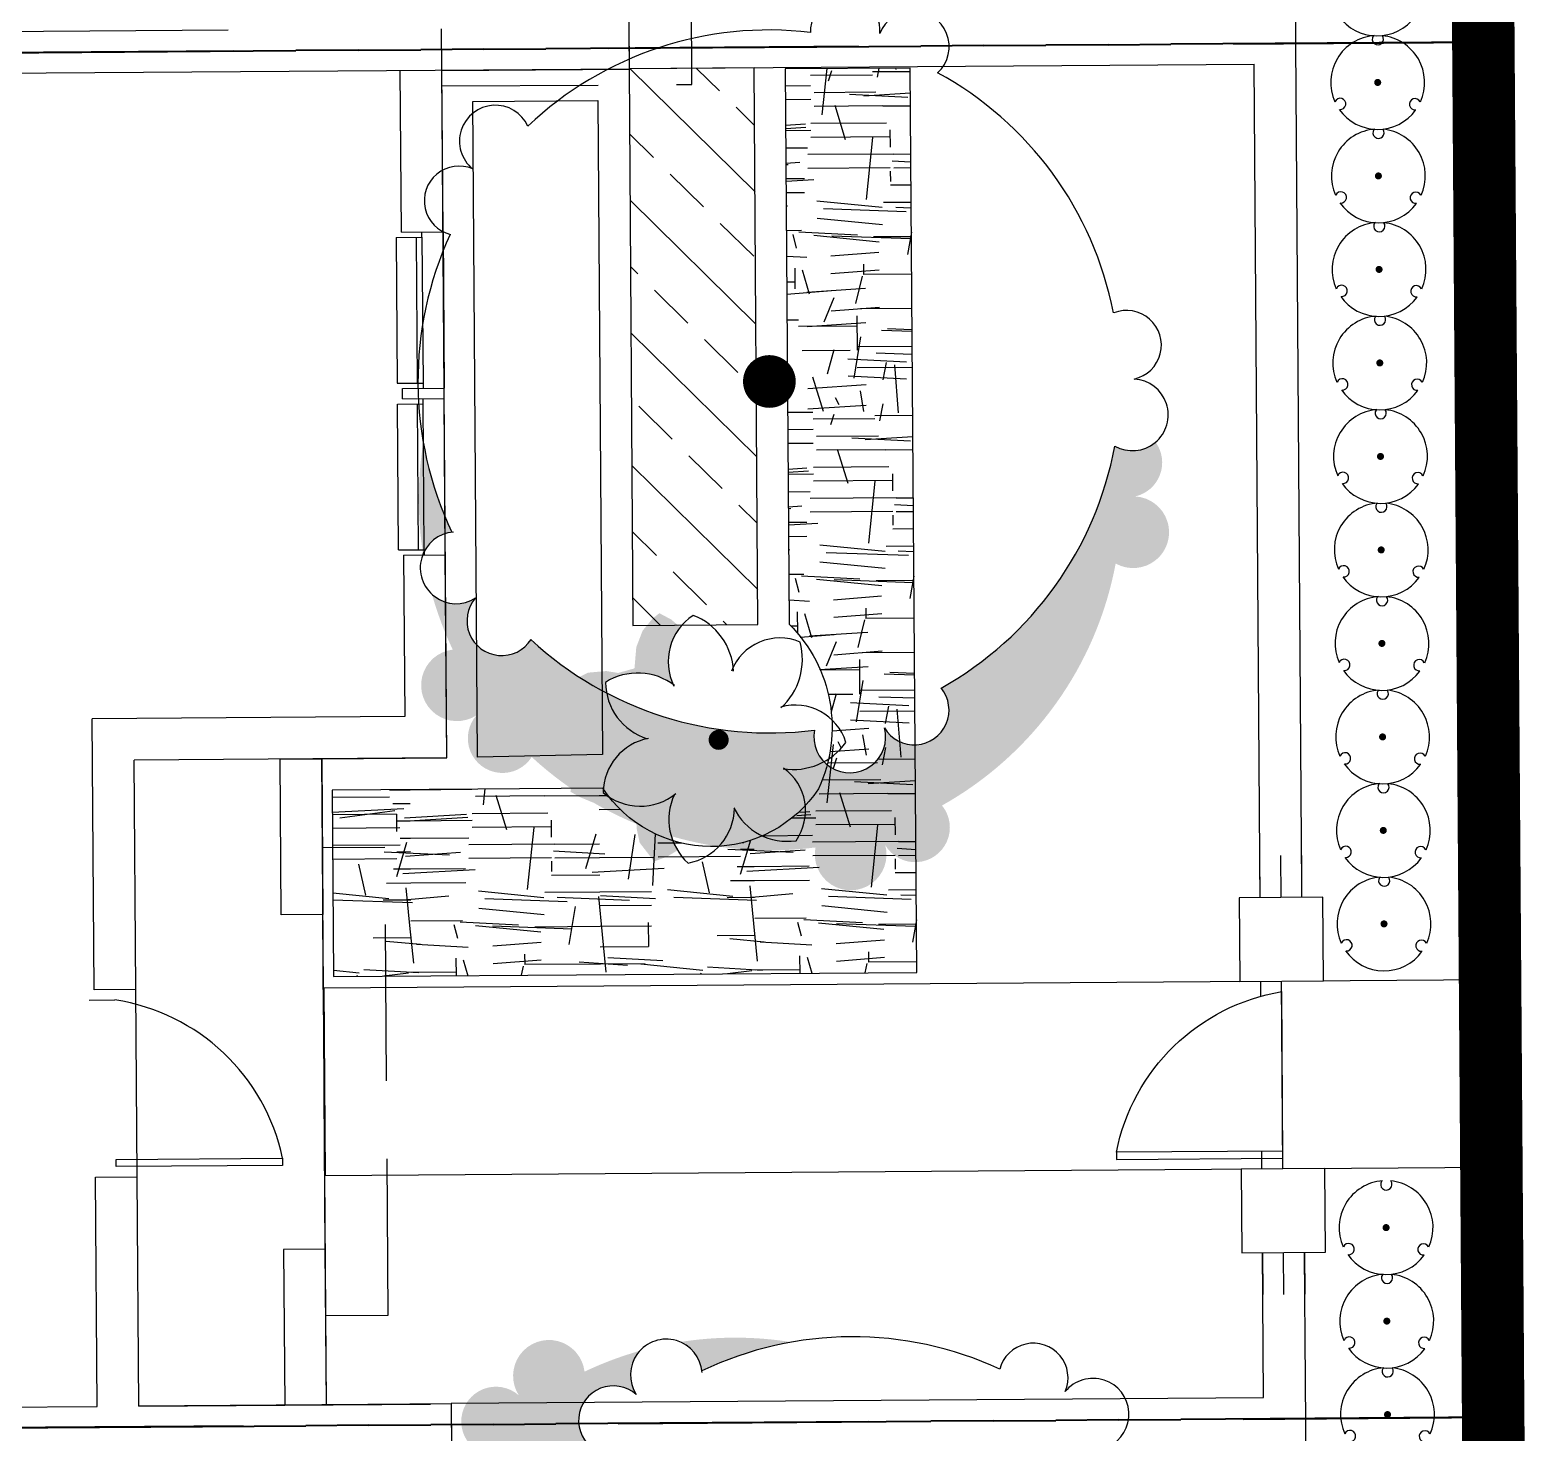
# Model space of a CAD drawing. Header units: feet. Extents: x 919634 to 928945, y 707022 to 708026.
# Drawn here: x 921061.84 to 921085.94, y 707120.88 to 707143.32 of the extents above; entities that cross this region are included whole.
import ezdxf

# ---------------------------------------------------------------- set-up
doc = ezdxf.new("R2010")
doc.units = ezdxf.units.FT
doc.header["$LTSCALE"] = 20
doc.header["$MEASUREMENT"] = 0
for name, pattern in [('PHANTOM2', [1.25, 0.625, -0.125, 0.125, -0.125, 0.125, -0.125]), ('Site Plan$0$HIDDEN2', [0.1875, 0.125, -0.0625]), ('Site Plan$0$PHANTOM2', [1.25, 0.625, -0.125, 0.125, -0.125, 0.125, -0.125])]:
    doc.linetypes.add(name, pattern=pattern)
doc.layers.add('-u-site-propline', color=7, linetype='PHANTOM2', true_color=0xd10000)
for name, color, linetype in [('-u-site-xref', 7, 'Continuous'), ('LK-SHRB-035M', 4, 'Continuous'), ('LK-SHRB-TRNK', 3, 'Continuous'), ('LP-SHRB', 7, 'Continuous'), ('Site Plan$0$-u-site-bldg-slab', 6, 'Continuous'), ('Site Plan$0$-u-site-bldg_interior', 252, 'Continuous'), ('Site Plan$0$-u-site-fence', 4, 'Site Plan$0$FENCELINE1'), ('Site Plan$0$-u-site-wall', 4, 'Continuous'), ('Site Plan$0$A-DOOR', 253, 'Continuous'), ('Site Plan$0$SP-BLDG-ROOF ABOVE', 4, 'Site Plan$0$HIDDEN2'), ('x-RL TH6-LP Block$0$L-002', 253, 'Continuous'), ('x-RL TH6-LP Block$0$LK-SHRB-035M', 253, 'Continuous'), ('x-RL TH6-LP Block$0$LK-SHRB-TRNK', 253, 'Continuous'), ('x-RL TH6-LP Block$0$LK-TREE-050M', 253, 'Continuous'), ('x-RL TH6-LP Block$0$LK-TREE-TRNK', 253, 'Continuous'), ('x-RL TH6-LP Block$0$LP-PATT-GRND', 253, 'Continuous'), ('x-RL TH6-LP Block$0$LP-PATT-SHAR', 253, 'Continuous'), ('x-RL TH6-LP Block$0$LP-SHAR-BRDR-CONT', 253, 'Continuous'), ('x-RL TH6-LP Block$0$LP-SHRB', 253, 'Continuous'), ('x-RL TH6-LP Block$0$LP-TREE', 253, 'Continuous')]:
    doc.layers.add(name, color=color, linetype=linetype)
for name, color, linetype, lineweight in [('Site Plan$0$SP-LOT LINES', 252, 'Site Plan$0$PHANTOM2', 40), ('Site Plan$0$SP-SIDEWALK', 2, 'Continuous', 25), ('SP-BUILDING-FOOTPRINT', 1, 'Continuous', 25)]:
    doc.layers.add(name, color=color, linetype=linetype, lineweight=lineweight)
for name, color, linetype, plot in [('x-RL TH6-LP Block$0$-u-site-no_plot', 253, 'Continuous', False), ('x-RL TH6-LP Block$0$LK-SHRB-SHAD', 253, 'Continuous', False), ('x-RL TH6-LP Block$0$LK-TREE-SHAD', 253, 'Continuous', False)]:
    doc.layers.add(name, color=color, linetype=linetype, plot=plot)
doc.layers.get('-u-site-xref').off()
doc.linetypes.add('Site Plan$0$FENCELINE1', pattern='A,0.25,-0.1,[133,ltypeshp.shx,S=0.1,R=0,X=-0.1,Y=0],-0.1,1', length=1.45)

# ---------------------------------------------------------------- blocks, each defined once
blk = doc.blocks.new('Site Plan$0$_Details_Kneewall&GATE')
at = {"layer": 'Site Plan$0$-u-site-fence'}
for p, q in [((-2.010000000009313, -0.6699999999254942), (-1.339999999967404, -0.6699999999254942)), ((0, -0.6699999999254942), (3, -0.6699999999254942)), ((0.1666666667442769, -0.6699999989941716), (2.833333333139308, -0.6700000007404014)), ((4.339999999967404, -0.6699999999254942), (5.010000000009313, -0.6699999999254942))]:
    blk.add_line(p, q, dxfattribs=at)
blk.add_lwpolyline([(0.2812500001164153, -3.334039417095482), (0.1666666667442769, -3.334039417095482), (0.1666666667442769, -0.6699999989941716), (0.2812500001164153, -0.6699999989941716)], close=True, dxfattribs=at)
blk.add_arc((-0.367615639581345, -0.1580065070884302), 3.241637188778279, 281.5466680696944, 350.9124866154715, dxfattribs=at)
at = {"layer": 'Site Plan$0$-u-site-wall'}
for p, q in [((-1.339999999967404, -0.3349999998463318), (-2.010000000009313, -0.3349999998463318)), ((4.339999999967404, -0.3349999998463318), (5.010000000009313, -0.3349999998463318)), ((-1.339999999967404, -1.004999999888241), (-2.010000000009313, -1.004999999888241)), ((4.339999999967404, -1.004999999888241), (5.010000000009313, -1.004999999888241))]:
    blk.add_line(p, q, dxfattribs=at)
for points in [[(-1.339999999967404, 0), (0, 0), (0, -1.3399999999674042), (-1.339999999967404, -1.3399999999674042)], [(3, 0), (4.339999999967404, 0), (4.339999999967404, -1.3399999999674042), (3, -1.3399999999674042)]]:
    blk.add_wipeout(points).dxf.layer = 'Site Plan$0$-u-site-wall'
for points in [[(-1.339999999967404, 0), (0, 0), (0, -1.339999999967404), (-1.339999999967404, -1.339999999967404)], [(3, 0), (4.339999999967404, 0), (4.339999999967404, -1.339999999967404), (3, -1.339999999967404)]]:
    blk.add_lwpolyline(points, close=True, dxfattribs=at)
blk = doc.blocks.new('Site Plan$0$_Details_TH6_wall')
at = {"layer": 'Site Plan$0$-u-site-wall'}
for p, q in [((124.9191552984994, 11.82238722709008, -3.510211420169976e-07), (106.259439319605, 11.70071027020458, -3.510212444900123e-07)), ((103.2595030996017, 11.68114817689639, -3.510212444900908e-07), (84.92655939504039, 11.56160205695778, -3.51021244795431e-07)), ((103.5024548583897, 11.01271818147507, -3.510212444955283e-07), (88.59137448179536, 10.91548547102138, -3.510212447398579e-07)), ((88.65604115556926, 0.913183030905202, -5.88538512873397e-08), (88.59137448167894, 10.9154854711378, -3.095105950511585e-07)), ((109.9210879798047, 11.05457303812727, -3.510212231878786e-07), (105.9825641665375, 11.02889056853019, -3.510212444955938e-07)), ((110.0051512304926, -1.947890298441052, -6.243095408051745e-08), (109.9210879799211, 11.05457303824369, -4.231266290304375e-07))]:
    blk.add_line(p, q, dxfattribs=at)
at = {"layer": 'Site Plan$0$-u-site-wall', "xscale": -1, "rotation": 0.3736111111012083}
blk.add_blockref('Site Plan$0$_Details_Kneewall&GATE', (106.2572548879543, 12.03570284706075, -3.510212200576494e-07), dxfattribs=at)
blk = doc.blocks.new('*U239')
at = {"layer": 'Site Plan$0$A-DOOR'}
blk.add_lwpolyline([(-28.625, -31.96847301748949), (-30, -31.96847301748949), (-30, 0), (-28.625, 0)], close=True, dxfattribs=at)
blk.add_arc((-36.41138767640513, 6.143921902290211), 38.89964626533935, 281.5466680525947, 350.9124866484809, dxfattribs=at)
blk = doc.blocks.new('Site Plan')
at = {"layer": 'Site Plan$0$-u-site-bldg-slab'}
blk.add_line((921063.5492224328, 707124.9792135895, 2.697552950495791e-08), (921063.5277841543, 707127.9791369885, 2.697552950495791e-08), dxfattribs=at)
at = {"layer": 'Site Plan$0$-u-site-bldg_interior'}
for p, q in [((921071.4229477674, 707142.702535017, 2.697553496135347e-08), (921071.4038910604, 707145.3691978959, 2.697553752533984e-08)), ((921065.0014575332, 707143.3233289695, 2.697553752533984e-08), (921031.6220817787, 707143.084790761, 2.697553342125345e-08)), ((921068.4413078644, 707140.0978922542, 2.697553231596332e-08), (921068.4180835211, 707143.3477451195, 2.697553642004971e-08)), ((921071.4229477674, 707142.702535017, 2.697553496135347e-08), (921024.4239245021, 707142.3666670579, 2.697553752533984e-08)), ((921067.7746582201, 707140.0931281924, 2.697553231596332e-08), (921067.7561979388, 707142.6763314133, 2.697553642004971e-08)), ((921067.6919225223, 707140.009201479, 2.697553231596332e-08), (921068.1050141074, 707140.0121535452, 2.697553231596332e-08)), ((921067.6919225223, 707140.009201479, 2.697553231596332e-08), (921067.7085967389, 707137.6759277242, 2.697553231596332e-08)), ((921067.7746582201, 707140.0931281924, 2.697553231596332e-08), (921068.4413078644, 707140.0978922542, 2.697553231596332e-08)), ((921068.0124378207, 707140.0114919696, 2.697553231596332e-08), (921068.0291120373, 707137.6782182148, 2.697553231596332e-08)), ((921068.1050141074, 707140.0121535452, 2.697553231596332e-08), (921068.1044185996, 707140.0954847508, 2.697553231596332e-08)), ((921068.1050141074, 707140.0121535452, 2.697553231596332e-08), (921068.121688324, 707137.6788797905, 2.697553231596332e-08)), ((921068.4413078644, 707140.0978922542, 2.697553231596332e-08), (921068.4591730965, 707137.5979560884, 2.697553231596332e-08)), ((921067.7085967389, 707137.6759277242, 2.697553231596332e-08), (921068.121688324, 707137.6788797905, 2.697553231596332e-08)), ((921067.7925234522, 707137.5931920265, 2.697553231596332e-08), (921068.4591730965, 707137.5979560884, 2.697553231596332e-08)), ((921067.7937144677, 707137.4265296154, 2.697553231596332e-08), (921067.7925234522, 707137.5931920265, 2.697553231596332e-08)), ((921068.121688324, 707137.6788797905, 2.697553231596332e-08), (921068.1222838317, 707137.5955485849, 2.697553231596332e-08)), ((921068.4603641119, 707137.4312936773, 2.697553231596332e-08), (921068.4591730965, 707137.5979560884, 2.697553231596332e-08)), ((921067.7109787698, 707137.3426029021, 2.697553231596332e-08), (921068.124070355, 707137.3455549683, 2.697553231596332e-08)), ((921067.7276529865, 707135.0093291473, 2.697553231596332e-08), (921067.7109787698, 707137.3426029021, 2.697553231596332e-08)), ((921067.7937144677, 707137.4265296154, 2.697553231596332e-08), (921068.4603641119, 707137.4312936773, 2.697553231596332e-08)), ((921068.0481682848, 707135.0116196378, 2.697553231596332e-08), (921068.0314940682, 707137.3448933926, 2.697553231596332e-08)), ((921068.124070355, 707137.3455549683, 2.697553231596332e-08), (921068.1234748472, 707137.4288861739, 2.697553231596332e-08)), ((921068.1407445716, 707135.0122812134, 2.697553231596332e-08), (921068.124070355, 707137.3455549683, 2.697553231596332e-08)), ((921068.478229344, 707134.9313575114, 2.697553231596332e-08), (921068.4603641119, 707137.4312936773, 2.697553231596332e-08)), ((921067.7276529865, 707135.0093291473, 2.697553231596332e-08), (921068.1407445716, 707135.0122812134, 2.697553231596332e-08)), ((921067.8115796997, 707134.9265934495, 2.697553231596332e-08), (921068.478229344, 707134.9313575114, 2.697553231596332e-08)), ((921067.8115796997, 707134.9265934495, 2.697553231596332e-08), (921067.830040898, 707132.3432619277, 2.697553642004971e-08)), ((921068.1407445716, 707135.0122812134, 2.697553231596332e-08), (921068.1413400793, 707134.928950008, 2.697553231596332e-08)), ((921068.5014546041, 707131.6813763453, 2.697553642004971e-08), (921068.478229344, 707134.9313575114, 2.697553231596332e-08)), ((921067.830040898, 707132.3432619277, 2.697553642004971e-08), (921062.8301685663, 707132.3075314637, 2.69755336090443e-08)), ((921062.8611345101, 707127.9743729266, 2.697552950495791e-08), (921062.8301685663, 707132.3075314637, 2.69755336090443e-08)), ((921068.5014546041, 707131.6813763453, 2.697553642004971e-08), (921063.5015822724, 707131.6456458813, 2.69755336090443e-08)), ((921063.5277841543, 707127.9791369885, 2.697552950495791e-08), (921063.5015822724, 707131.6456458813, 2.69755336090443e-08)), ((921063.5277841543, 707127.9791369885, 2.697552950495791e-08), (921062.8611345101, 707127.9743729266, 2.697552950495791e-08)), ((921062.77899432, 707127.8071150079, 2.697552950495791e-08), (921063.1920859052, 707127.810067074, 2.697552950495791e-08)), ((921062.8825727886, 707124.9744495276, 2.697552950495791e-08), (921063.5492224328, 707124.9792135895, 2.697552950495791e-08)), ((921062.9087755874, 707121.3078123337, 2.69755336090443e-08), (921062.8825727886, 707124.9744495276, 2.697552950495791e-08)), ((921063.5754252316, 707121.3125763956, 2.69755336090443e-08), (921063.5492224328, 707124.9792135895, 2.697552950495791e-08)), ((921003.9936132783, 707120.8867883643, 2.697553342125346e-08), (921062.9087755874, 707121.3078123337, 2.69755336090443e-08)), ((921063.5754252316, 707121.3125763956, 2.69755336090443e-08), (921068.2419266405, 707121.345860058, 2.697553752533984e-08)), ((921067.2343776361, 707121.3387242767, 2.697553752533984e-08), (921063.5754252316, 707121.3125763956, 2.69755336090443e-08))]:
    blk.add_line(p, q, dxfattribs=at)
at = {"layer": 'Site Plan$0$-u-site-bldg_interior', "elevation": 2.697553752533984e-08}
for points in [[(921065.8525917317, 707129.1739933011), (921065.8348094659, 707131.6623197651), (921066.5014591101, 707131.667083827), (921066.519241376, 707129.178757363)], [(921065.8908701594, 707123.8175767431), (921065.9086524252, 707121.3292502793), (921066.5753020693, 707121.3340143412), (921066.5575198036, 707123.822340805)]]:
    blk.add_lwpolyline(points, close=True, dxfattribs=at)
blk.add_lwpolyline([(921068.5800155239, 707120.6815925285), (921068.5752510042, 707121.3483062395), (921067.9086479214, 707121.3435425104)], dxfattribs=at)
at = {"layer": 'Site Plan$0$SP-BLDG-ROOF ABOVE'}
blk.add_line((921066.5575198036, 707123.822340805, 2.697553752533984e-08), (921066.519241376, 707129.178757363, 2.697553752533984e-08), dxfattribs=at)
at = {"layer": 'Site Plan$0$SP-BLDG-ROOF ABOVE', "elevation": 2.697553752533984e-08}
for points in [[(921068.4246336493, 707142.4311658017), (921072.4245555862, 707142.4558723879), (921072.3471118704, 707153.2928066655), (921068.347214005, 707153.2642222942)], [(921066.5651125271, 707122.7598679344), (921067.5650869935, 707122.7670140272), (921067.5116231189, 707130.2483763264), (921066.5116486525, 707130.2412302336)]]:
    blk.add_lwpolyline(points, dxfattribs=at)
at = {"layer": 'Site Plan$0$SP-LOT LINES', "ltscale": 0.4, "elevation": 2.697553752533984e-08}
for points in [[(921084.9294455975, 707165.1330237183), (921085.0866596398, 707143.1335854585), (920991.0890598026, 707142.4618527323), (920990.9318457603, 707164.4612909921)], [(921085.0866596398, 707143.1335854585), (921085.2438736821, 707121.1341471988), (920991.246273845, 707120.4624144726), (920991.0890598026, 707142.4618527323)], [(921085.2438736821, 707121.1341471988), (921085.4034697553, 707098.8013841169), (920991.4058699182, 707098.1296513907), (920991.246273845, 707120.4624144726)]]:
    blk.add_lwpolyline(points, close=True, dxfattribs=at)
at = {"layer": 'Site Plan$0$SP-SIDEWALK', "elevation": 2.697553752533984e-08}
blk.add_lwpolyline([(921085.2152893087, 707125.1340453496), (921085.1938510302, 707128.1339687485), (921066.5352816308, 707128.0006293912), (921066.5567199094, 707125.0007059921)], close=True, dxfattribs=at)
at = {"layer": 'Site Plan$0$-u-site-bldg_interior', "xscale": 0.08333333333333334, "yscale": 0.08333333333333334, "zscale": 0.08333333333333334, "rotation": 90.40944444413013}
blk.add_blockref('*U239', (921063.1932769207, 707127.6434046628, 2.697552950495791e-08), dxfattribs=at)
at = {"layer": 'Site Plan$0$-u-site-wall', "rotation": 270.0358732438042}
blk.add_blockref('Site Plan$0$_Details_TH6_wall', (921070.4481778819, 707231.3646839677, 3.882744892544605e-07), dxfattribs=at)
blk = doc.blocks.new('x-RL TH6-LP Block$0$TREE-SIMP-021')
at = {"layer": 'x-RL TH6-LP Block$0$LK-TREE-SHAD'}
h = blk.add_hatch(color=256, dxfattribs=at)
edge = h.paths.add_edge_path()
edge.add_arc((0.1670000000000016, 0), 0.5000000000000239, 260.3865617105897, 278.5936085237907)
edge.add_arc((0.2619320473717437, -0.4475469871519522), 0.05101736742950515, 186.3524412592835, 246.651281477449, ccw=False)
edge.add_arc((0, -2.131628207280301e-14), 0.4999999999999955, 279.61343828940744, 294.98973247718067, ccw=False)
edge = h.paths.add_edge_path()
edge.add_arc((0.1670000000000016, -2.842170943040401e-14), 0.4999999999999858, 285.35812662729506, 294.9897324771812, ccw=False)
edge.add_arc((0.2619320473717153, -0.4475469871519593), 0.05101736742950547, 317.3004536736503, 392.4177406316337)
edge.add_arc((0.3377983859684264, -0.3832874793667926), 0.04937740005396908, 228.3744434168904, 416.8573514313249)
edge.add_arc((0, -4.263256414560601e-14), 0.499999999999984, 316.8519098886588, 366.9897324771847)
edge.add_arc((0.5065839324883825, 0.1108125556681472), 0.0510173674294981, 258.3524412592744, 464.4177406316392)
edge.add_arc((0.4689134968027702, 0.2028230113137752), 0.04937740005396369, 300.3744434168894, 488.8573514313118)
edge.add_arc((0, -2.131628207280301e-14), 0.5000000000000026, 28.85190988865855, 78.98973247718327)
edge.add_arc((0.05115404106064148, 0.5160329129350814), 0.05101736742951309, 330.3524412592923, 399.9472398419138)
edge.add_arc((0.1190060928392711, 0.5086389940592824), 0.04937740005397353, 12.374443416904683, 125.5951215006767, ccw=False)
edge.add_arc((0.2181540410606431, 0.5160329129350814), 0.05101736742948313, -29.647558740707723, 176.4177406316317, ccw=False)
edge.add_arc((0.1670000000000016, -2.842170943040401e-14), 0.5000000000000039, 28.851909888658213, 78.98973247718328, ccw=False)
edge.add_arc((0.6359134968028002, 0.2028230113137681), 0.04937740005397455, -59.62555658313693, 128.85735143134, ccw=False)
edge.add_arc((0.6735839324883557, 0.1108125556681472), 0.05101736742948965, -101.64755874069431, 104.4177406316083, ccw=False)
edge.add_arc((0.1669999999999732, -1.4210854715202e-14), 0.5000000000000059, -43.14809011132962, 6.989732477181519, ccw=False)
edge.add_arc((0.5047983859678311, -0.3832874793662739), 0.04937740005395616, -131.62555658219208, 56.857351430414894, ccw=False)
edge.add_arc((0.4289320473717453, -0.4475469871519522), 0.05101736742948169, -173.64755874072046, 32.41774063164411, ccw=False)
at = {"layer": 'x-RL TH6-LP Block$0$LK-TREE-050M'}
for centre, radius, start, end in [((-0.04799390716075891, 0.5086389940592824), 0.04937740005396271, 12.3744434168969, 201.2618362351385), ((0.0511540410606699, 0.5160329129350814), 0.05101736742949643, 330.3524412592786, 176.4177406316339), ((-0.003777478401218559, 0.003136797043296724), 0.4952442819776592, 100.5015960879655, 151.0925035290089), ((-2.842170943040401e-14, -2.131628207280301e-14), 0.5, 28.85190988865747, 78.98973247718159), ((-0.4749689964509969, 0.2081133238393136), 0.05101736742949643, 42.43331910011396, 248.4177406316341), ((0.4689134968027702, 0.2028230113137681), 0.04937740005396271, 300.3744434168967, 129.2618362351378), ((-0.4985753626810379, 0.1115331750183941), 0.04937740005396271, 84.37444341689746, 273.2618362351384), ((0.5065839324883825, 0.1108125556681472), 0.05101736742949643, 258.3524412592795, 104.4177406316339), ((-2.842170943040401e-14, -2.131628207280301e-14), 0.5, 172.8519098886574, 222.9897324771822), ((-2.842170943040401e-14, -2.131628207280301e-14), 0.5, 316.8519098886569, 6.989732477181856), ((-0.3447010244698276, -0.3874118052906965), 0.05101736742949643, 114.3524412592789, 320.4177406316336), ((0.3377983859684264, -0.3832874793667926), 0.04937740005396271, 228.3744434168969, 57.2618362351381), ((-0.2601426129294566, -0.4397077010247585), 0.04937740005396271, 156.3744434168966, 345.2618362351382), ((0.2619320473717153, -0.4475469871519522), 0.05101736742949643, 183.8540007653813, 32.41774063163366), ((-2.842170943040401e-14, -2.131628207280301e-14), 0.5, 244.8519098886572, 294.9897324771821)]:
    blk.add_arc(centre, radius, start, end, dxfattribs=at)
at = {"layer": 'x-RL TH6-LP Block$0$LK-TREE-TRNK', "const_width": 0.03749999999999999}
blk.add_lwpolyline([(-0.01875000000001137, -2.131628207280301e-14, 1), (0.01874999999998295, -2.131628207280301e-14, 1)], format="xyb", close=True, dxfattribs=at)
blk = doc.blocks.new('x-RL TH6-LP Block$0$SHRUB-TROP-021')
at = {"layer": 'x-RL TH6-LP Block$0$LK-SHRB-SHAD'}
blk.add_hatch(color=256, dxfattribs=at).paths.add_polyline_path([(0.568080017137774, 0.1818299375466452), (0.5596927183969882, 0.1656641390808673, -0.1203023935735584), (0.4856796334937883, 0.05698154781162046), (0.4766259237833594, 0.04596625639015173), (0.467827877435866, 0.04219792811673528, -0.1091575829684323), (0.3592248739590218, -0.007923839795370924), (0.3635266302154747, -0.01025767729408145, -0.1085515223560692), (0.4721556919065364, -0.07772207686348054), (0.4988715159443444, -0.09977842480054377), (0.5128071904130422, -0.126813788851134, -0.1444357134962039), (0.5622513821250834, -0.2880346310948987), (0.5631365522131091, -0.2924578264477908), (0.5112301782560138, -0.3196305616888893), (0.4826886342946466, -0.3251769767114361, -0.0371990621604858), (0.4387025882050608, -0.3337246876251818), (0.4222478173639246, -0.33692230679776), (0.4102814361335874, -0.3357263863740485, -0.07801218073965324), (0.3175712146656764, -0.3233554310541038), (0.2937177370745161, -0.3196305616888928), (0.2672970187894066, -0.3033814177601144, -0.03648546012063719), (0.2296204292525346, -0.2807491841967042), (0.2371209199024662, -0.309483808186048, -0.01813485941485219), (0.2422018293237755, -0.3289489376768735), (0.244283087827867, -0.3369223067977565), (0.2445244294596307, -0.3405402581237595, -0.05497482691837539), (0.2485725891923636, -0.4012262026311468), (0.2492265527525319, -0.4110297674464007), (0.2470420331951573, -0.4206982616794761, -0.05433296969686811), (0.2337935052342175, -0.4793350982119158), (0.2319244255161976, -0.4876074830545711), (0.2279167428087163, -0.4949112247697798, -0.05559141876900451), (0.198332469158899, -0.5488266440634817), (0.1899049814084321, -0.5641851937117615), (0.2319244255161976, -0.6012389240360783), (0.2912460046121765, -0.6333521592942795), (0.325850251332966, -0.6061794240531775), (0.3752849005796008, -0.5468934535538743), (0.4074174225899299, -0.4653752428795883), (0.4173043524392597, -0.3591545420217592), (0.4988715159443444, -0.33692230679776), (0.5581930872884442, -0.3468033018809784), (0.6496471883947379, -0.339392551855326), (0.7312143518998369, -0.2998685715224561), (0.7237991545128466, -0.2430528510317096), (0.6793079701908624, -0.1393024051334173), (0.6076277365350933, -0.06272468952523624), (0.523588840567669, -0.01826021412625423), (0.6026842716104284, 0.008912521114847749), (0.6694210403415326, 0.06325799654803532), (0.721327422050507, 0.137365457196676), (0.7411012817491667, 0.2534671531377164), (0.6941383649648571, 0.2806398883788184), (0.6298733286960783, 0.3078126236199203), (0.5408909678040033, 0.3152233686945856), (0.4914563185573542, 0.3448663539442371), (0.4148326199769201, 0.3498068539613399), (0.4123608875145948, 0.4387358097102911), (0.3975304927406, 0.5103730253013694), (0.3258502513329518, 0.6042424761164398), (0.2591134826018617, 0.579539990883891), (0.2096788333552126, 0.5498970056342394), (0.2319244255161976, 0.5103730253013694), (0.2368160630713732, 0.489188652261916, -0.1112792524408142), (0.2489925057224269, 0.3611655522606902), (0.2492265527525319, 0.3522771039698931), (0.2458988803647202, 0.3419977448649369, -0.06000367337149548), (0.2243549568672307, 0.2754474056633001), (0.2234867160662048, 0.2727653630992251, -0.07371621373220248), (0.2969442537736597, 0.3117567843278231), (0.298661201999181, 0.3127531236370196), (0.3008269738827778, 0.3131022319301486, -0.2026347005735975), (0.5210138648541971, 0.2968831409343018), (0.5334757704169988, 0.2929911334705899), (0.5754952145247785, 0.2633481482209348), (0.5752521253357088, 0.2606757721946451, -0.002353299849519682), (0.5772789409496966, 0.2589387097347426, -0.05588050334469672), (0.569519919129803, 0.1976593521678325)])
at = {"layer": 'x-RL TH6-LP Block$0$LK-SHRB-035M'}
for centre, radius, start, end in [((0.2050029450502109, 0.3360133686508497), 0.2813606815162891, 99.81236474148636, 178.8039190745492), ((-0.04115086955115999, 0.3981602491172147), 0.2924923688075597, 334.3201672926311, 47.34071649546451), ((-0.1695433585495323, 0.3541073003526698), 0.2609290315766107, 144.5008027595009, 233.9817316949567), ((-0.3404575688343812, 0.2125282054285194), 0.2960238089511707, 25.25543527769498, 98.06171615817009), ((0.3917317984839173, 0.04449209637533258), 0.2835755491196986, 49.13242841121446, 128.6055972661265), ((0.300101942051441, 0.2629031987627179), 0.2772053496805089, 280.4099225770028, 359.1805488834527), ((-0.372045348889344, -0.1722885144896793), 0.3231601176720892, 80.77017386270857, 144.1242211206259), ((-0.3819481711535531, 0.09298500412337418), 0.2631323076318442, 196.763254795117, 285.6734831794185), ((0.2642978576375157, -0.2912204918370485), 0.2979705563696382, 0.134352978046978, 72.07680648065515), ((-0.09337966430986455, -0.4001811930455723), 0.3267013662609426, 131.7923032997169, 194.9508527616941), ((-0.02858895321833188, -0.3892367454438812), 0.2774207412489536, 303.201535627163, 25.53239975520598), ((0.4033293609324602, -0.0342472910201792), 0.3015592417502548, 232.0190087908792, 301.8066719822189), ((-0.3066464151774113, -0.2466404376100435), 0.2589249086668167, 246.7100301005974, 338.3841968309644), ((0.2361128504607422, -0.3297749434067505), 0.3126474042495261, 182.1854245426471, 248.8532188837066)]:
    blk.add_arc(centre, radius, start, end, dxfattribs=at)
at = {"layer": 'x-RL TH6-LP Block$0$LK-SHRB-TRNK', "const_width": 0.05}
blk.add_lwpolyline([(-0.02268510699350657, 0.01050647042030661, 1), (0.02268510699352078, -0.01050647042029951, 1)], format="xyb", close=True, dxfattribs=at)
blk = doc.blocks.new('x-RL TH6-LP Block', base_point=(1241.69948305884, -21.8293156442694))
at = {"layer": 'x-RL TH6-LP Block$0$LP-PATT-GRND'}
h = blk.add_hatch(dxfattribs=at)
h.set_pattern_fill('LFX-WAVE', color=256, scale=5.5, angle=180, pattern_type=2)
h.set_pattern_definition([(90, (922355.4991332168, 708433.9361861796), (-5.499999999999998, 5.500000000000002), [1.045, -4.455]), (90, (922355.2241332169, 708433.8261861798), (-5.499999999999998, 5.500000000000002), [1.1, -4.4]), (93.17980000000004, (922355.7741332167, 708433.9911861798), (-5.499950732794721, 93.50000276484722), [0.991529, -98.1611345]), (90, (922355.0041332167, 708433.7711861796), (-5.499999999999998, 5.500000000000002), [1.155, -4.345000000000001]), (90, (922354.7291332168, 708433.6611861797), (-5.499999999999998, 5.500000000000002), [1.265, -4.235]), (90, (922354.5091332168, 708433.6061861796), (-5.499999999999998, 5.500000000000002), [1.375, -4.125]), (90, (922354.2341332167, 708433.6061861796), (-5.499999999999998, 5.500000000000002), [1.375, -4.125]), (90, (922354.0141332169, 708433.6611861797), (-5.499999999999998, 5.500000000000002), [1.32, -4.18]), (87.6141, (922353.7391332168, 708433.7161861797), (-6.745261633699307e-06, 5.499999702583356), [1.321143999999999, -130.7933879999999]), (87.39739999999996, (922353.4641332167, 708433.8261861798), (1.880106328685167e-06, 5.500002610917809), [1.211248499999999, -119.9136839999999]), (92.72629999999992, (922353.2441332169, 708433.9361861796), (-5.499978097499591, 110.0000016223541), [1.156309, -114.474569]), (83.99099999999996, (922352.8591332167, 708434.0461861795), (5.499996246150152, 54.99999862998322), [1.050775, -104.0265765]), (83.65980000000005, (922352.5841332168, 708434.1011861797), (-1.637157553954288e-06, 5.500001738219482), [0.9960939999999999, -48.80852350000001]), (97.12499999999991, (922350.6041332168, 708434.1011861797), (-5.499990550416793, 38.50000208914907), [0.8868475, -43.4555715]), (86.42370000000004, (922350.7691332168, 708434.1561861796), (-1.584361320409527e-06, 5.500002215655075), [0.8817159999999999, -87.2899885]), (270, (922351.0991332169, 708435.0911861797), (5.499999999999998, -5.500000000000001), [0.88, -4.62]), (83.65980000000005, (922352.3091332169, 708434.1561861796), (-1.637157553954288e-06, 5.500001738219482), [0.9960939999999999, -48.80852350000001]), (86.63350000000004, (922352.034133217, 708434.2111861795), (3.776038250174818e-06, 5.499997943988319), [0.9366169999999995, -92.72501149999992]), (86.42370000000004, (922351.7591332168, 708434.2661861797), (-1.584361320409527e-06, 5.500002215655075), [0.8817159999999999, -87.2899885]), (90, (922351.4841332167, 708434.2661861797), (-5.499999999999998, 5.500000000000002), [0.88, -4.62]), (273.3665, (922355.554133217, 708435.9161861796), (5.500060298449719, -87.99999627082784), [0.9366169999999995, -92.72501149999992]), (270, (922355.2791332168, 708435.9161861796), (5.499999999999998, -5.500000000000001), [0.99, -4.51]), (270, (922355.0041332167, 708435.9161861796), (5.499999999999998, -5.500000000000001), [0.99, -4.51]), (270, (922354.784133217, 708435.9161861796), (5.499999999999998, -5.500000000000001), [0.935, -4.565]), (273.3665, (922354.5641332167, 708435.9161861796), (5.500060298449719, -87.99999627082784), [0.9366169999999995, -92.72501149999992]), (273.3665, (922354.2341332167, 708435.9161861796), (5.500060298449719, -87.99999627082784), [0.9366169999999995, -92.72501149999992]), (270, (922354.0141332169, 708435.9161861796), (5.499999999999998, -5.500000000000001), [0.88, -4.62]), (273.5763, (922353.7391332168, 708435.9161861796), (5.499948945324608, -82.50000359883754), [0.8817159999999999, -87.2899885]), (270, (922353.4641332167, 708435.9161861796), (5.499999999999998, -5.500000000000001), [0.825, -4.675]), (270, (922353.2441332169, 708435.9161861796), (5.499999999999998, -5.500000000000001), [0.825, -4.675]), (270, (922352.9141332168, 708435.9161861796), (5.499999999999998, -5.500000000000001), [0.825, -4.675]), (273.3665, (922350.6041332168, 708435.9161861796), (5.500060298449719, -87.99999627082784), [0.9366169999999995, -92.72501149999992]), (270, (922350.8241332168, 708435.9161861796), (5.499999999999998, -5.500000000000001), [0.77, -4.73]), (90, (922351.1541332168, 708435.0911861797), (-5.499999999999998, 5.500000000000002), [0.825, -4.675]), (270, (922351.429133217, 708435.9161861796), (5.499999999999998, -5.500000000000001), [0.825, -4.675]), (85.91440000000001, (922351.7041332169, 708435.1461861796), (-1.218903654294018e-06, 5.500001627147125), [0.7719634999999994, -76.42421599999992]), (270, (922351.9791332168, 708435.9161861796), (5.499999999999998, -5.500000000000001), [0.77, -4.73]), (90, (922352.3091332169, 708435.2011861798), (-5.499999999999998, 5.500000000000002), [0.7150000000000001, -4.785]), (270, (922352.5841332168, 708435.9161861796), (5.499999999999998, -5.500000000000001), [0.77, -4.73]), (84.28939999999999, (922355.6091332167, 708433.4411861795), (-9.8305872621392e-07, 5.499999112808591), [0.5527445, -54.7215735]), (82.87500000000001, (922355.3341332168, 708433.4411861795), (-2.933764233408814e-06, 5.500000853898902), [0.4434265, -43.89899250000001]), (90, (922355.1141332168, 708433.4411861795), (-5.499999999999998, 5.500000000000002), [0.33, -5.17]), (90, (922354.8941332168, 708433.4411861795), (-5.499999999999998, 5.500000000000002), [0.275, -5.225]), (90, (922350.659133217, 708433.4411861795), (-5.499999999999998, 5.500000000000002), [0.7150000000000001, -4.785]), (270, (922350.9341332169, 708434.2111861795), (5.499999999999998, -5.500000000000001), [0.77, -4.73]), (90, (922351.3191332169, 708433.4411861795), (-5.499999999999998, 5.500000000000002), [0.825, -4.675]), (270, (922351.5941332168, 708434.2661861797), (5.499999999999998, -5.500000000000001), [0.825, -4.675]), (90, (922351.8691332169, 708433.4411861795), (-5.499999999999998, 5.500000000000002), [0.77, -4.73]), (274.0856, (922352.1441332168, 708434.2111861795), (5.499978727947947, -71.50000081958159), [0.7719634999999994, -76.42421599999992]), (90, (922354.6191332169, 708433.4411861795), (-5.499999999999998, 5.500000000000002), [0.22, -5.279999999999999]), (270, (922354.3441332168, 708433.6061861796), (5.499999999999998, -5.500000000000001), [0.165, -5.335]), (90, (922354.1241332168, 708433.4411861795), (-5.499999999999998, 5.500000000000002), [0.22, -5.279999999999999]), (90, (922353.8491332169, 708433.4411861795), (-5.499999999999998, 5.500000000000002), [0.275, -5.225]), (274.7636, (922352.4191332167, 708434.1011861797), (5.499953429636915, -60.50000520475773), [0.6622880000000001, -65.56648449999999]), (90, (922352.7491332168, 708433.4411861795), (-5.499999999999998, 5.500000000000002), [0.605, -4.895]), (264.2894000000001, (922353.0791332169, 708433.9911861798), (9.830587256796252e-07, -5.499999112808591), [0.5527445, -54.7215735]), (90, (922353.3541332168, 708433.4411861795), (-5.499999999999998, 5.500000000000002), [0.44, -5.06]), (270, (922353.6291332167, 708433.8261861798), (5.499999999999998, -5.500000000000001), [0.385, -5.115]), (90, (922355.4991332168, 708436.9611861795), (-5.499999999999998, 5.500000000000002), [0.99, -4.51]), (90, (922355.2241332169, 708436.9061861796), (-5.499999999999998, 5.500000000000002), [0.99, -4.51]), (93.36649999999997, (922355.7741332167, 708437.0711861796), (-5.500060298449688, 87.99999627082784), [0.9366169999999998, -92.72501149999997]), (90, (922355.0041332167, 708436.7961861795), (-5.499999999999998, 5.500000000000002), [1.1, -4.4]), (90, (922354.7291332168, 708436.7411861798), (-5.499999999999998, 5.500000000000002), [1.21, -4.29]), (90, (922354.5091332168, 708436.6861861796), (-5.499999999999998, 5.500000000000002), [1.265, -4.235]), (90, (922354.2341332167, 708436.6311861795), (-5.499999999999998, 5.500000000000002), [1.375, -4.125]), (90, (922354.0141332169, 708436.6861861796), (-5.499999999999998, 5.500000000000002), [1.32, -4.18]), (87.6141, (922353.7391332168, 708436.7411861798), (-6.745261633699307e-06, 5.499999702583356), [1.321143999999999, -130.7933879999999]), (87.51039999999999, (922353.4641332167, 708436.7961861795), (5.713686569583859e-06, 5.499999076285704), [1.2661935, -125.353316]), (92.72629999999992, (922353.2441332169, 708436.9611861795), (-5.499978097499591, 110.0000016223541), [1.156309, -114.474569]), (83.99099999999996, (922352.8591332167, 708437.0711861796), (5.499996246150152, 54.99999862998322), [1.050775, -104.0265765]), (83.99099999999996, (922352.5841332168, 708437.0711861796), (5.499996246150152, 54.99999862998322), [1.050775, -104.0265765]), (96.7098, (922350.6041332168, 708437.1261861796), (-5.499973735896022, 44.00000284278404), [0.941446, -93.20338500000001]), (86.63350000000004, (922350.7691332168, 708437.1811861797), (3.776038250174818e-06, 5.499997943988319), [0.9366169999999995, -92.72501149999992]), (270, (922351.0991332169, 708438.1161861798), (5.499999999999998, -5.500000000000001), [0.77, -4.73]), (83.99099999999996, (922352.3091332169, 708437.1261861796), (5.499996246150152, 54.99999862998322), [1.050775, -104.0265765]), (86.63350000000004, (922352.034133217, 708437.2361861797), (3.776038250174818e-06, 5.499997943988319), [0.9366169999999995, -92.72501149999992]), (86.63350000000004, (922351.7591332168, 708437.2361861797), (3.776038250174818e-06, 5.499997943988319), [0.9366169999999995, -92.72501149999992]), (90, (922351.4841332167, 708437.2361861797), (-5.499999999999998, 5.500000000000002), [0.935, -4.565]), (270, (922355.554133217, 708436.9611861795), (5.499999999999998, -5.500000000000001), [1.045, -4.455]), (273.1798000000001, (922355.2241332169, 708436.9061861796), (5.499950732794692, -93.50000276484722), [0.991529, -98.1611345]), (270, (922355.0041332167, 708436.7961861795), (5.499999999999998, -5.500000000000001), [0.88, -4.62]), (266.1859, (922354.8391332167, 708436.7411861798), (-2.415734323885571e-06, -5.499999129860901), [0.8268314999999999, -81.8562965]), (274.3987, (922354.5091332168, 708436.6311861795), (5.499990958649756, -65.99999894278014), [0.717112, -70.9941155]), (270, (922354.2341332167, 708436.6311861795), (5.499999999999998, -5.500000000000001), [0.7150000000000001, -4.785]), (270, (922354.0141332169, 708436.6311861795), (5.499999999999998, -5.500000000000001), [0.7150000000000001, -4.785]), (270, (922353.7391332168, 708436.6861861796), (5.499999999999998, -5.500000000000001), [0.77, -4.73]), (270, (922353.4641332167, 708436.7961861795), (5.499999999999998, -5.500000000000001), [0.88, -4.62]), (273.3665, (922353.1891332167, 708436.8511861797), (5.500060298449719, -87.99999627082784), [0.9366169999999995, -92.72501149999992]), (270, (922352.9141332168, 708436.9611861795), (5.499999999999998, -5.500000000000001), [1.045, -4.455]), (272.6026, (922350.5491332168, 708437.1261861796), (5.500078055980703, -115.4999962576793), [1.2112485, -119.913684]), (270, (922350.8241332168, 708437.2361861797), (5.499999999999998, -5.500000000000001), [1.32, -4.18]), (90, (922351.1541332168, 708435.9161861796), (-5.499999999999998, 5.500000000000002), [1.32, -4.18]), (267.6141, (922351.4841332167, 708437.2361861797), (6.745261631943767e-06, -5.499999702583355), [1.321144, -130.793388]), (90, (922351.7591332168, 708435.9161861796), (-5.499999999999998, 5.500000000000002), [1.265, -4.235]), (267.5104, (922352.034133217, 708437.1811861797), (-5.713686568935072e-06, -5.499999076285705), [1.2661935, -125.353316]), (90, (922352.3091332169, 708435.9161861796), (-5.499999999999998, 5.500000000000002), [1.21, -4.29]), (267.2737, (922352.6391332169, 708437.0711861796), (2.705141222201391e-07, -5.499999204284686), [1.156309, -114.474569]), (180, (922355.9391332167, 708438.9411861795), (-6.735557395310443e-16, -5.5), [0, -5.5]), (180, (922350.5491332168, 708438.9411861795), (-6.735557395310443e-16, -5.5), [0, -5.5]), (90, (922355.6091332167, 708437.9511861798), (-5.499999999999998, 5.500000000000002), [0.99, -4.51]), (90, (922355.3341332168, 708437.9511861798), (-5.499999999999998, 5.500000000000002), [0.99, -4.51]), (90, (922355.1141332168, 708437.9511861798), (-5.499999999999998, 5.500000000000002), [0.99, -4.51]), (94.08559999999991, (922352.804133217, 708438.1711861795), (-5.499978727947939, 71.50000081958159), [0.7719634999999998, -76.42421599999997]), (86.98719999999993, (922354.8391332167, 708437.8961861796), (3.322917633002244e-07, 5.500000985613652), [1.0464465, -103.5981925]), (90, (922354.6191332169, 708437.9511861798), (-5.499999999999998, 5.500000000000002), [0.99, -4.51]), (270, (922354.3441332168, 708438.9411861795), (5.499999999999998, -5.500000000000001), [0.935, -4.565]), (90, (922353.8491332169, 708438.0611861796), (-5.499999999999998, 5.500000000000002), [0.88, -4.62]), (86.63350000000004, (922354.0691332169, 708438.0061861795), (3.776038250174818e-06, 5.499997943988319), [0.9366169999999995, -92.72501149999992]), (270, (922353.6291332167, 708438.9411861795), (5.499999999999998, -5.500000000000001), [0.88, -4.62]), (86.18589999999999, (922353.2991332168, 708438.1161861798), (2.415734324572521e-06, 5.499999129860901), [0.8268314999999999, -81.8562965]), (270, (922353.0241332167, 708438.9411861795), (5.499999999999998, -5.500000000000001), [0.825, -4.675]), (274.0856, (922352.4741332169, 708438.9411861795), (5.499978727947947, -71.50000081958159), [0.7719634999999994, -76.42421599999992]), (270, (922352.1991332168, 708438.9411861795), (5.499999999999998, -5.500000000000001), [0.7150000000000001, -4.785]), (94.08559999999991, (922351.9241332168, 708438.1711861795), (-5.499978727947939, 71.50000081958159), [0.7719634999999998, -76.42421599999997]), (270, (922351.5941332168, 708438.9411861795), (5.499999999999998, -5.500000000000001), [0.77, -4.73]), (85.91440000000001, (922351.2641332169, 708438.1711861795), (-1.218903654294018e-06, 5.500001627147125), [0.7719634999999994, -76.42421599999992]), (273.8141, (922350.9341332169, 708438.9411861795), (5.500033681855342, -76.99999637795469), [0.8268314999999999, -81.8562965]), (86.42370000000004, (922350.6041332168, 708438.0611861796), (-1.584361320409527e-06, 5.500002215655075), [0.8817159999999999, -87.2899885]), (197.1027, (922355.8841332168, 708437.0711861796), (-16.50000418551731, -5.499989429953826), [0.7480825, -74.060008]), (196.6992, (922355.1691332167, 708436.8511861797), (-16.5000050222798, -5.499989627448004), [0.5742165, -56.8474665]), (180, (922354.6191332169, 708436.6861861796), (-5.500000000000001, -5.499999999999999), [0.275, -5.225]), (194.0362, (922354.3441332168, 708436.6861861796), (-16.50000300294357, -5.499989315486847), [0.2267704999999998, -22.45031249999998]), (161.5651, (922354.1241332168, 708436.6311861795), (-5.499998851796876, -6.425915799211163e-06), [0.1739265, -17.2186025]), (180, (922353.9591332168, 708436.6861861796), (-5.500000000000001, -5.499999999999999), [0.165, -5.335]), (156.8014000000001, (922353.7941332167, 708436.6861861796), (-27.49999851866891, 11.00000728895671), [0.418869, -41.46788249999999]), (163.3008, (922353.409133217, 708436.8511861797), (-38.50001030326121, 10.99996868708379), [0.5742165, -56.8474665]), (164.0546, (922352.8591332167, 708437.0161861797), (-22.00000069658683, 5.4999993911301), [0.4004055, -39.64019949999999]), (180, (922352.4741332169, 708437.1261861796), (-5.500000000000001, -5.499999999999999), [0.165, -5.335]), (170.5377000000001, (922352.3091332169, 708437.1261861796), (-5.50000042470132, -2.13181758227467e-06), [0.6691025, -32.7860885]), (180, (922351.6491332167, 708437.2361861797), (-5.500000000000001, -5.499999999999999), [0.55, -4.95]), (189.4623, (922351.0991332169, 708437.2361861797), (-27.50000425532419, -5.499989765613392), [0.334554, -33.1206425]), (195.9454, (922350.7691332168, 708437.1811861797), (-16.49999910197362, -5.500003530545426), [0.4004055, -39.64019949999999]), (187.125, (922355.8841332168, 708438.0061861795), (-38.50000208914907, -5.499990550416808), [0.4434265, -43.89899250000001]), (185.7106, (922355.4441332169, 708437.9511861798), (-49.4999968292272, -5.5000072306646), [0.5527445, -54.7215735]), (171.2537999999999, (922354.8941332168, 708437.8961861796), (-38.49999634995992, 5.50002308381642), [0.7234095, -71.6177935]), (173.6598, (922354.179133217, 708438.0061861795), (-5.500001738219482, -1.637157553572649e-06), [0.9960939999999999, -48.80852350000001]), (174.8056000000001, (922353.1891332167, 708438.1161861798), (-5.499998995547002, -4.268782637338114e-06), [0.607497, -60.1419885]), (161.5651, (922352.5841332168, 708438.1711861795), (-5.499998851796876, -6.425915799211163e-06), [0.1739265, -17.2186025]), (180, (922352.4191332167, 708438.2261861797), (-5.500000000000001, -5.499999999999999), [0.33, -5.17]), (185.1944, (922352.0891332167, 708438.2261861797), (-55.00000368524691, -5.499973735846964), [0.607497, -60.1419885]), (185.1944, (922351.4841332167, 708438.1711861795), (-55.00000368524691, -5.499973735846964), [0.607497, -60.1419885]), (192.5288, (922350.8791332167, 708438.1161861798), (-22.00000263161059, -5.499996170537176), [0.5070725, -50.2004195]), (184.0856, (922355.8841332168, 708434.9811861796), (-71.50000081958159, -5.499978727947943), [0.7719634999999999, -76.42421599999999]), (176.6335, (922355.1141332168, 708434.9261861796), (-5.499997943988319, 3.776038250518293e-06), [0.9366169999999995, -92.72501149999992]), (173.2902, (922354.179133217, 708434.9811861796), (-49.50000548763217, 5.499966346842163), [0.941446, -93.20338500000001]), (168.6901000000001, (922353.2441332169, 708435.0911861797), (-5.500001603296139, -2.038644319031019e-06), [0.280445, -27.7641595]), (180, (922352.9691332168, 708435.1461861796), (-5.500000000000001, -5.499999999999999), [0.385, -5.115]), (168.6901000000001, (922352.5841332168, 708435.1461861796), (-5.500001603296139, -2.038644319031019e-06), [0.280445, -27.7641595]), (188.1301, (922352.3091332169, 708435.2011861798), (-32.99999877053617, -5.499996456985484), [0.3889105, -38.5019635]), (185.1944, (922351.9241332168, 708435.1461861796), (-55.00000368524691, -5.499973735846964), [0.607497, -60.1419885]), (185.1944, (922351.3191332169, 708435.0911861797), (-55.00000368524691, -5.499973735846964), [0.607497, -60.1419885]), (189.4623, (922350.7141332167, 708435.0361861797), (-27.50000425532419, -5.499989765613392), [0.334554, -33.1206425]), (199.9831, (922355.8841332168, 708434.0461861795), (-44.00000362348288, -16.49999699698456), [0.6437584999999995, -63.73209149999996]), (196.6992, (922355.2791332168, 708433.8261861798), (-16.5000050222798, -5.499989627448004), [0.5742165, -56.8474665]), (180, (922354.7291332168, 708433.6611861797), (-5.500000000000001, -5.499999999999999), [0.275, -5.225]), (206.5651, (922354.4541332169, 708433.6611861797), (-5.499995368674994, -5.500007201680092), [0.1229855, -12.1753885]), (165.9638, (922354.3441332168, 708433.6061861796), (-5.500003167295082, -5.506569739098038e-06), [0.2267705, -22.4503125]), (165.9638, (922354.1241332168, 708433.6611861797), (-5.500003167295082, -5.506569739098038e-06), [0.2267705, -22.4503125]), (164.0546, (922353.9041332168, 708433.7161861797), (-22.00000069658683, 5.4999993911301), [0.4004055, -39.64019949999999]), (163.3008, (922353.5191332168, 708433.8261861798), (-38.50001030326121, 10.99996868708379), [0.5742165, -56.8474665]), (164.0546, (922352.9691332168, 708433.9911861798), (-22.00000069658683, 5.4999993911301), [0.4004055, -39.64019949999999]), (161.5651, (922352.5841332168, 708434.1011861797), (-5.499998851796876, -6.425915799211163e-06), [0.1739265, -17.2186025]), (169.6952000000001, (922352.4191332167, 708434.1561861796), (-33.00000528466347, 5.499971815447953), [0.6149164999999994, -60.87694799999996]), (180, (922351.8141332167, 708434.2661861797), (-5.500000000000001, -5.499999999999999), [0.6599999999999999, -4.84]), (194.0362, (922351.1541332168, 708434.2661861797), (-16.50000300294357, -5.499989315486847), [0.2267704999999998, -22.45031249999998]), (196.6992, (922350.9341332169, 708434.2111861795), (-16.5000050222798, -5.499989627448004), [0.5742165, -56.8474665])])
edge = h.paths.add_edge_path()
edge.add_line((1274.199419110082, -3.321741373511031), (1271.214368494344, -3.321741373394616))
edge.add_line((1271.214368494344, -3.321741373394616), (1271.214368494344, -12.65507470653392))
edge.add_line((1271.214368494344, -12.65507470653392), (1285.683707588818, -12.65507470653392))
edge.add_line((1285.683707588818, -12.65507470653392), (1285.683707588818, -10.65507470653392))
edge.add_line((1285.683707588818, -10.65507470653392), (1276.800961381407, -10.65507470653392))
edge.add_arc((1275.15989704641, -8.993724165588288), 2.335204010680158, 244.7633767381989, 314.6480456249561, ccw=False)
edge.add_arc((1275.317656700868, -9.392129524744437), 2.065869006233427, 122.77160869051829, 236.06112267019319, ccw=False)
edge.add_line((1274.199419110082, -7.655074706533924), (1274.199419110082, -5.655074706533924))
edge.add_line((1274.199419110082, -5.655074706533924), (1274.199419110082, -3.321741373511031))
at = {"layer": 'x-RL TH6-LP Block$0$LP-PATT-SHAR'}
h = blk.add_hatch(dxfattribs=at)
h.set_pattern_fill('ANSI33', color=256, scale=6)
h.set_pattern_definition([(45, (922360.8537300451, 708438.1509879965), (-1.060660171779821, 1.060660171779821), []), (45, (922361.9143902152, 708438.1509879965), (-1.060660171779821, 1.060660171779821), [0.75, -0.375])])
h.paths.add_polyline_path([(1285.70264063729, -8.157934690942056), (1276.796347815893, -8.155074706533924), (1276.796347815893, -10.15507470653392), (1285.70264063729, -10.15793469094206)])
at = {"layer": 'x-RL TH6-LP Block$0$-u-site-no_plot'}
blk.add_line((1241.69948305884, -21.8293156442694), (1374.366149725276, -21.82931564433966), dxfattribs=at)
at = {"layer": 'x-RL TH6-LP Block$0$L-002'}
blk.add_lwpolyline([(1274.199419110082, -3.321741373511031), (1271.214368494344, -3.321741373394616), (1271.214368494344, -12.65507470653392), (1285.683707588818, -12.65507470653392), (1285.683707588818, -10.65507470653392), (1276.800961381407, -10.65507470653392, -0.3147456222260817), (1274.164265146363, -11.10604395461269, -0.5389484453762825), (1274.199419110082, -7.655074706533924), (1274.199419110082, -5.655074706533924)], format="xyb", close=True, dxfattribs=at)
at = {"layer": 'x-RL TH6-LP Block$0$LP-SHAR-BRDR-CONT'}
for points in [[(1285.199419110082, -7.655074706533924), (1274.738605696824, -7.655074706533924), (1274.71119995683, -5.655074706533924), (1285.199419110199, -5.655074706533924)], [(1285.70264063729, -8.157934690942056), (1276.796347815893, -8.155074706533924), (1276.796347815893, -10.15507470653392), (1285.70264063729, -10.15793469094206)]]:
    blk.add_lwpolyline(points, close=True, dxfattribs=at)
at = {"layer": 'x-RL TH6-LP Block$0$LP-SHRB', "xscale": 3.208701422234525, "yscale": 3.208701422234525, "zscale": 3.208701422234525, "rotation": 90}
blk.add_blockref('x-RL TH6-LP Block$0$SHRUB-TROP-021', (1274.958607850131, -9.513117769965902, -1.589646662325914e-06), dxfattribs=at)
at = {"layer": 'x-RL TH6-LP Block$0$LP-TREE', "xscale": 11.24595552882447, "yscale": 11.24595552882447}
for p, zscale, rotation in [((1259.770253341645, -11.54840838338714, -0.0008537635327359943), 13.08037563701798, 90), ((1280.685206363327, -10.36543086299207), 9.733612224634927, 180)]:
    blk.add_blockref('x-RL TH6-LP Block$0$TREE-SIMP-021', p, dxfattribs=dict(at, zscale=zscale, rotation=rotation))
blk = doc.blocks.new('SHRUB-LRG-020')
at = {"layer": 'LK-SHRB-035M'}
for centre, radius, start, end in [((0, 0), 0.5, 94.34978531993045, 204.197478914356), ((0.001889855033477161, 0.4603848002291109), 0.05995317584729301, 145.5617106720357, 37.37413056032797), ((0, 0), 0.5, 335.6607324966503, 84.36192919374862), ((-0.3996498600313707, -0.2285557376460936), 0.05995317584729301, 265.5617106720358, 157.3741305603279), ((0, 0), 0.5, 215.0580211348241, 323.979530820607), ((0.3977600049978971, -0.2318290625830173), 0.05995317584729301, 25.56171067203576, 277.3741305603279)]:
    blk.add_arc(centre, radius, start, end, dxfattribs=at)
at = {"layer": 'LK-SHRB-TRNK', "const_width": 0.0375}
blk.add_lwpolyline([(-0.01875000000000071, 0, 1), (0.01875000000000071, 0, 1)], format="xyb", close=True, dxfattribs=at)

msp = doc.modelspace()

# ---------------------------------------------------------------- block references
at = {"layer": '-u-site-xref'}
msp.add_blockref('Site Plan', (0, 0), dxfattribs=at)

# ---------------------------------------------------------------- next in the draw order: linework, layer by layer
at = {"layer": '-u-site-propline', "const_width": 1}
msp.add_lwpolyline([(920947.0000886252, 707545.9204017931), (920946.2013768834, 707600.8345230455), (920548.4734135537, 707598.2488059332), (920114.5755185183, 707595.4173937511), (920115.1048384466, 707522.8953291861), (920102.9668962085, 707404.7482034572), (920105.5431136015, 707051.8130943171), (920991.6971269739, 707057.367269914), (920991.4728619354, 707093.1250671773), (921085.439179533, 707093.7985091242), (921082.2021453959, 707546.7798329409)], close=True, dxfattribs=at)
at = {"layer": 'SP-BUILDING-FOOTPRINT', "elevation": 2.697553752533984e-08}
msp.add_lwpolyline([(921068.6681502064, 707108.3486388196), (921068.5752505397, 707121.3483712365), (921066.5753016109, 707121.3340784918), (921066.5014586477, 707131.6671485365), (921068.5014536872, 707131.6815046463), (921068.4228471246, 707142.6811596258), (921071.422947309, 707142.7025991676), (921071.3491038902, 707153.0357329551), (921068.3490000657, 707153.0142933872), (921068.1764020404, 707177.1664590952), (921071.1763254396, 707177.1878973737), (921071.1035738231, 707187.3682519356), (921068.1036545226, 707187.3467495324), (921068.0250470431, 707198.3465328132), (921066.0250515491, 707198.3322402945), (921065.9512095026, 707208.6651820381)], dxfattribs=at)

# ---------------------------------------------------------------- next in the draw order: block references
at = {"layer": '-u-site-xref', "rotation": 90.41058567531952}
msp.add_blockref('x-RL TH6-LP Block', (921085.4061594126, 707098.8014033645, -2.425435158542652e-05), dxfattribs=at)
at = {"layer": 'LP-SHRB', "xscale": 1.502163410681632, "yscale": 1.502163410681632, "zscale": 1.502163410681632}
for p in [(921083.384799555, 707143.9833167868), (921083.3960272202, 707142.4876499752), (921083.4072548854, 707140.9919831636), (921083.4184825507, 707139.496316352), (921083.4297102159, 707138.0006495405), (921083.4409378811, 707136.5049827289), (921083.4521655464, 707135.0093159173), (921083.4633932116, 707133.5136491057), (921083.4746208768, 707132.0179822941), (921083.4858485421, 707130.5223154825), (921083.4970762073, 707129.0266486709), (921083.530759203, 707124.1680055441), (921083.5419868683, 707122.6723387325), (921083.5532145335, 707121.1766719209)]:
    msp.add_blockref('SHRUB-LRG-020', p, dxfattribs=at)

doc.saveas('drawing.dxf')
